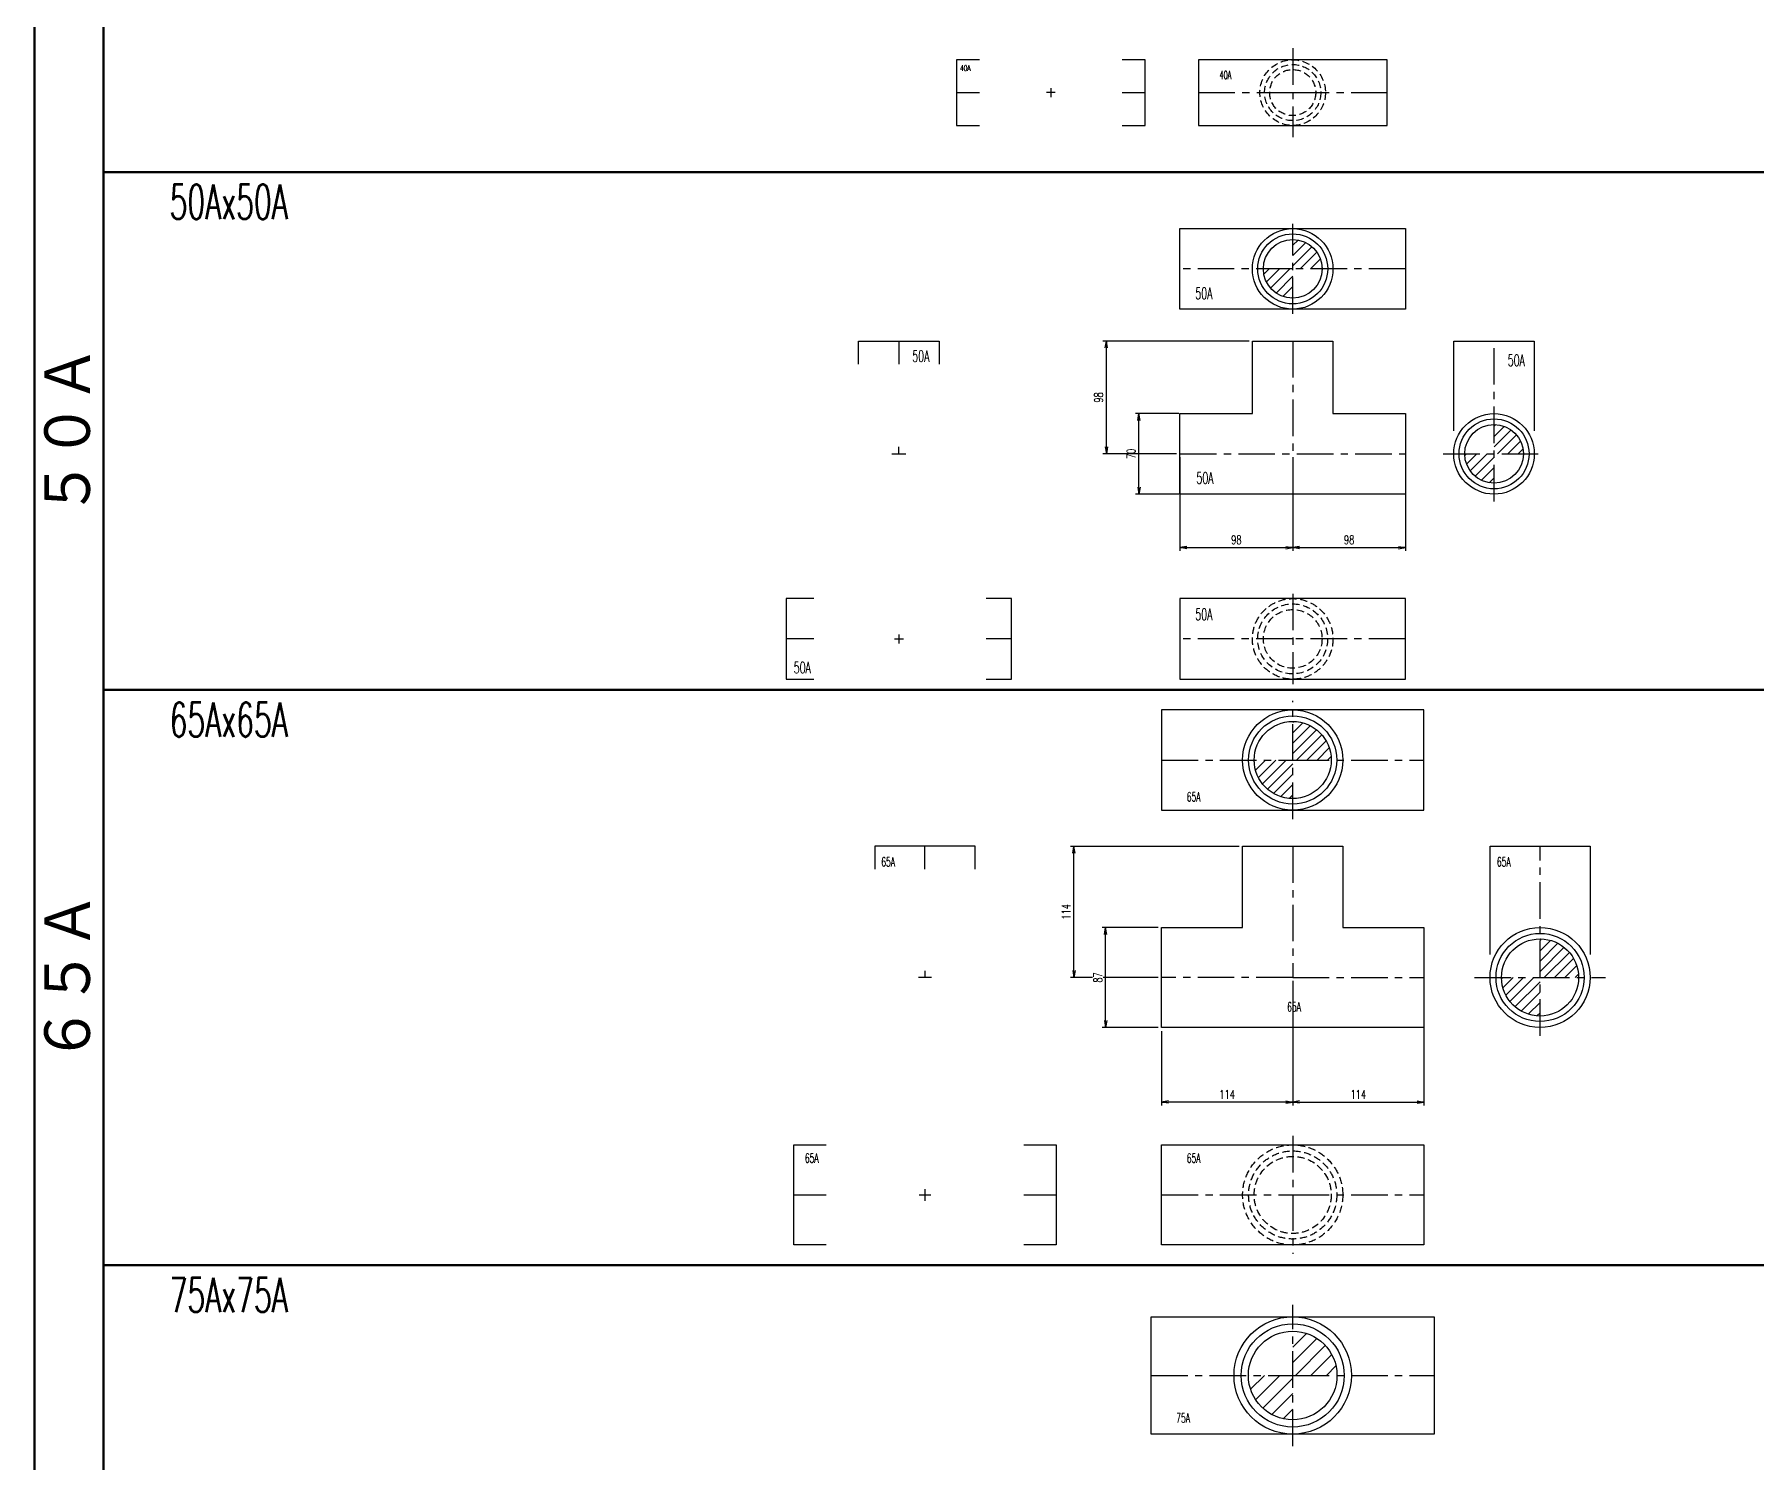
# Model space of a CAD drawing. Header units: millimetres. Extents: x 1711 to 90196, y -23291 to 8516.
# Drawn here: x 21617 to 23114, y -1624 to -383 of the extents above; entities that cross this region are included whole.
import ezdxf

# ---------------------------------------------------------------- set-up
doc = ezdxf.new("R2010")
doc.units = ezdxf.units.MM
doc.header["$PDMODE"] = 35
doc.linetypes.add('CENTER', pattern=[50.8, 31.75, -6.35, 6.35, -6.35])
doc.linetypes.add('HIDDEN', pattern=[9.525, 6.35, -3.175])
doc.layers.add('line', color=153, linetype='Continuous', lineweight=50)
for name, color, linetype in [('寸法', 2, 'Continuous'), ('配管-CVP', 4, 'Continuous'), ('＃配管（PVC)', 21, 'Continuous')]:
    doc.layers.add(name, color=color, linetype=linetype)
doc.styles.add('kpk', font='romans.shx', dxfattribs={"width": 0.7, "bigfont": 'extfont2.shx'})
doc.styles.get("Standard").update_dxf_attribs({"font": 'romans.shx', "bigfont": 'extfont.shx'})
doc.dimstyles.new('KPK-3', dxfattribs={"dimscale": 3, "dimtxt": 2.5, "dimasz": 2, "dimexe": 1, "dimexo": 1, "dimgap": 1, "dimtad": 3, "dimdec": 1, "dimdsep": 46, "dimtxsty": 'kpk', "dimblk": 'OPEN', "dimcen": 2.5, "dimclrd": 2, "dimclre": 2, "dimclrt": 4, "dimadec": 1, "dimazin": 2, "dimtfac": 1, "dimtdec": 1, "dimtmove": 0, "dimatfit": 2, "dimldrblk": 'OPEN', "dimfxl": 0, "dimlwd": -1, "dimlwe": -1, "dimarcsym": 0})

# ---------------------------------------------------------------- blocks, each defined once
blk = doc.blocks.new('_Open')
at = {"color": 0, "linetype": 'ByBlock', "lineweight": -2}
for p, q in [((-1, 0.17), (0, 0)), ((-1, -0.17), (0, 0)), ((0, 0), (-1, 0))]:
    blk.add_line(p, q, dxfattribs=at)
blk = doc.blocks.new('*D1807')
at = {"layer": 'Defpoints', "color": 0, "linetype": 'ByBlock', "transparency": 16777216}
for p in [(22577.1, -712.3), (22614.8, -712.3), (22614.8, -782.3)]:
    blk.add_point(p, dxfattribs=at)
at = {"layer": '寸法', "color": 2, "transparency": 16777216}
for p, q in [((22611.8, -712.3), (22574.1, -712.3)), ((22577.1, -776.3), (22577.1, -718.3)), ((22611.8, -782.3), (22574.1, -782.3))]:
    blk.add_line(p, q, dxfattribs=at)
at = {"layer": '寸法', "color": 2, "linetype": 'ByBlock', "transparency": 16777216, "xscale": 6, "yscale": 6, "zscale": 6}
for p, rotation in [((22577.1, -712.3), 90), ((22577.1, -782.3), 270)]:
    blk.add_blockref('_Open', p, dxfattribs=dict(at, rotation=rotation))
at = {"layer": '寸法', "color": 4, "linetype": 'ByBlock', "transparency": 16777216, "insert": (22570.3, -747.3), "char_height": 7.5, "attachment_point": 5, "rotation": 90, "style": 'kpk', "bg_fill": 3, "box_fill_scale": 1.1, "bg_fill_color": 256, "bg_fill_true_color": 13158600, "bg_fill_transparency": 0}
blk.add_mtext('70', dxfattribs=at)
blk = doc.blocks.new('40A-T-下面')
at = {"layer": '＃配管（PVC)', "color": 2, "linetype": 'CENTER'}
blk.add_line((0, 38.6), (0, -38.6), dxfattribs=at)
at = {"layer": '＃配管（PVC)', "color": 0, "linetype": 'ByBlock'}
blk.add_lwpolyline([(-82, 28.5), (-82, -28.5), (82, -28.5), (82, 28.5)], close=True, dxfattribs=at)
at = {"layer": '＃配管（PVC)', "color": 2, "linetype": 'CENTER'}
blk.add_lwpolyline([(-82, 0), (0, 0), (82, 0)], dxfattribs=at)
at = {"layer": '＃配管（PVC)', "color": 252, "linetype": 'HIDDEN'}
for radius in [28.5, 24.4, 20]:
    blk.add_circle((0, 0), radius, dxfattribs=at)
at = {"layer": 'Defpoints', "color": 6, "linetype": 'ByBlock', "insert": (-58.5, 15.3), "char_height": 7, "attachment_point": 5, "style": 'kpk', "bg_fill": 3, "box_fill_scale": 1.2, "bg_fill_color": 256, "bg_fill_transparency": 0}
blk.add_mtext('{\\W0.6;40A}', dxfattribs=at)
blk = doc.blocks.new('*U737')
at = {"layer": '＃配管（PVC)', "color": 2, "linetype": 'CENTER'}
for p, q in [((0, 3.9), (0, -3.9)), ((3.9, 0), (-3.9, 0))]:
    blk.add_line(p, q, dxfattribs=at)
at = {"layer": '＃配管（PVC)', "color": 0, "linetype": 'ByBlock'}
for points in [[(-62, 28.5), (-82, 28.5), (-82, -28.5), (-62, -28.5)], [(62, -28.5), (82, -28.5), (82, 28.5), (62, 28.5)]]:
    blk.add_lwpolyline(points, dxfattribs=at)
at = {"layer": '＃配管（PVC)', "color": 2, "linetype": 'CENTER'}
for points in [[(-82, 0), (-62, 0)], [(62, 0), (82, 0)]]:
    blk.add_lwpolyline(points, dxfattribs=at)
at = {"layer": 'Defpoints', "color": 6, "linetype": 'ByBlock', "insert": (-74.3, 21.3), "char_height": 5, "attachment_point": 5, "style": 'kpk', "bg_fill": 3, "box_fill_scale": 1.2, "bg_fill_color": 256, "bg_fill_transparency": 0}
blk.add_mtext('{\\W0.6;40A}', dxfattribs=at)
blk = doc.blocks.new('50A-T-正面')
at = {"layer": '＃配管（PVC)', "color": 2, "linetype": 'CENTER'}
for p, q in [((0, 98), (0, 0)), ((-98, 0), (98, 0))]:
    blk.add_line(p, q, dxfattribs=at)
at = {"layer": '＃配管（PVC)', "color": 0, "linetype": 'ByBlock'}
blk.add_lwpolyline([(-98, 35), (-35, 35), (-35, 98), (35, 98), (35, 35), (98, 35), (98, -35), (-98, -35)], close=True, dxfattribs=at)
at = {"layer": 'Defpoints', "color": 6, "linetype": 'ByBlock', "insert": (-76.2, -20.9), "char_height": 10, "attachment_point": 5, "style": 'kpk', "bg_fill": 3, "box_fill_scale": 1.2, "bg_fill_color": 256, "bg_fill_transparency": 0}
blk.add_mtext('{\\W0.6;50A}', dxfattribs=at)
blk = doc.blocks.new('50A-T-上面')
at = {"layer": '＃配管（PVC)'}
h = blk.add_hatch(dxfattribs=at)
h.set_pattern_fill('ANSI31', color=252, scale=2)
h.paths.add_polyline_path([(25.5, 0, 0.414214), (0, 25.5), (0, 0)])
h.paths.add_polyline_path([(-25.5, 0, 0.414214), (0, -25.5), (0, 0)])
at = {"layer": '＃配管（PVC)', "color": 2, "linetype": 'CENTER'}
blk.add_line((0, -39.2), (0, 39.2), dxfattribs=at)
at = {"layer": '＃配管（PVC)', "color": 0, "linetype": 'ByBlock'}
blk.add_lwpolyline([(-98, -35), (-98, 35), (98, 35), (98, -35)], close=True, dxfattribs=at)
at = {"layer": '＃配管（PVC)', "color": 2, "linetype": 'CENTER'}
blk.add_lwpolyline([(98, 0), (0, 0), (-98, 0)], dxfattribs=at)
at = {"layer": '＃配管（PVC)', "color": 0, "linetype": 'ByBlock'}
for radius in [35, 30.4, 25.5]:
    blk.add_circle((0, 0), radius, dxfattribs=at)
at = {"layer": 'Defpoints', "color": 6, "linetype": 'ByBlock', "insert": (-77.2, -21.3), "char_height": 10, "attachment_point": 5, "style": 'kpk', "bg_fill": 3, "box_fill_scale": 1.2, "bg_fill_color": 256, "bg_fill_transparency": 0}
blk.add_mtext('{\\W0.6;50A}', dxfattribs=at)
blk = doc.blocks.new('50A-T-下面')
at = {"layer": '＃配管（PVC)', "color": 2, "linetype": 'CENTER'}
blk.add_line((0, 39.2), (0, -39.2), dxfattribs=at)
at = {"layer": '＃配管（PVC)', "color": 0, "linetype": 'ByBlock'}
blk.add_lwpolyline([(-98, 35), (-98, -35), (98, -35), (98, 35)], close=True, dxfattribs=at)
at = {"layer": '＃配管（PVC)', "color": 2, "linetype": 'CENTER'}
blk.add_lwpolyline([(98, 0), (0, 0), (-98, 0)], dxfattribs=at)
at = {"layer": '＃配管（PVC)', "color": 252, "linetype": 'HIDDEN'}
for radius in [35, 30.4, 25.5]:
    blk.add_circle((0, 0), radius, dxfattribs=at)
at = {"layer": 'Defpoints', "color": 6, "linetype": 'ByBlock', "insert": (-77.2, 21.3), "char_height": 10, "attachment_point": 5, "style": 'kpk', "bg_fill": 3, "box_fill_scale": 1.2, "bg_fill_color": 256, "bg_fill_transparency": 0}
blk.add_mtext('{\\W0.6;50A}', dxfattribs=at)
blk = doc.blocks.new('50A-T-側面')
at = {"layer": '＃配管（PVC)'}
h = blk.add_hatch(dxfattribs=at)
h.set_pattern_fill('ANSI31', color=252, scale=2)
h.paths.add_polyline_path([(0, 0), (25.5, 0, 0.414214), (0, 25.5)])
h.paths.add_polyline_path([(0, 0), (-25.5, 0, 0.414214), (0, -25.5)])
at = {"layer": '＃配管（PVC)', "color": 2, "linetype": 'CENTER'}
for p, q in [((0, -41.4), (0, 98)), ((-44.1, 0), (44.1, 0))]:
    blk.add_line(p, q, dxfattribs=at)
at = {"layer": '＃配管（PVC)', "color": 0, "linetype": 'ByBlock'}
blk.add_lwpolyline([(-35, 20), (-35, 98), (35, 98), (35, 20)], dxfattribs=at)
for radius in [35, 30.4, 25.5]:
    blk.add_circle((0, 0), radius, dxfattribs=at)
at = {"layer": 'Defpoints', "color": 6, "linetype": 'ByBlock', "insert": (19.4, 81.3), "char_height": 10, "attachment_point": 5, "style": 'kpk', "bg_fill": 3, "box_fill_scale": 1.2, "bg_fill_color": 256, "bg_fill_transparency": 0}
blk.add_mtext('{\\W0.6;50A}', dxfattribs=at)
blk = doc.blocks.new('*U1273')
at = {"layer": '＃配管（PVC)', "color": 2, "linetype": 'CENTER'}
for p, q in [((-3.9, 0), (3.9, 0)), ((0, 3.9), (0, -3.9))]:
    blk.add_line(p, q, dxfattribs=at)
at = {"layer": '＃配管（PVC)', "color": 0, "linetype": 'ByBlock'}
for points in [[(-74, 35), (-98, 35), (-98, -35), (-74, -35)], [(76, -35), (98, -35), (98, 35), (76, 35)]]:
    blk.add_lwpolyline(points, dxfattribs=at)
at = {"layer": '＃配管（PVC)', "color": 2, "linetype": 'CENTER'}
for points in [[(-74, 0), (-98, 0)], [(98, 0), (76, 0)]]:
    blk.add_lwpolyline(points, dxfattribs=at)
at = {"layer": 'Defpoints', "color": 6, "linetype": 'ByBlock', "insert": (-83.9, -24.9), "char_height": 10, "attachment_point": 5, "style": 'kpk', "bg_fill": 3, "box_fill_scale": 1.2, "bg_fill_color": 256, "bg_fill_transparency": 0}
blk.add_mtext('{\\W0.6;50A}', dxfattribs=at)
blk = doc.blocks.new('*U1272')
at = {"layer": '＃配管（PVC)', "color": 2, "linetype": 'CENTER'}
for p, q in [((0, 98), (0, 78)), ((-6, 0), (6, 0)), ((0, 0), (0, 6))]:
    blk.add_line(p, q, dxfattribs=at)
at = {"layer": '＃配管（PVC)', "color": 0, "linetype": 'ByBlock'}
blk.add_lwpolyline([(-35, 78), (-35, 98), (35, 98), (35, 78)], dxfattribs=at)
at = {"layer": 'Defpoints', "color": 6, "linetype": 'ByBlock', "insert": (19.1, 84.9), "char_height": 10, "attachment_point": 5, "style": 'kpk', "bg_fill": 3, "box_fill_scale": 1.2, "bg_fill_color": 256, "bg_fill_transparency": 0}
blk.add_mtext('{\\W0.6;50A}', dxfattribs=at)
blk = doc.blocks.new('65A-T-正面')
at = {"layer": '＃配管（PVC)', "color": 2, "linetype": 'CENTER'}
for p, q in [((0, 114), (0, 0)), ((0, 0), (-114, 0)), ((0, 0), (114, 0))]:
    blk.add_line(p, q, dxfattribs=at)
at = {"layer": '＃配管（PVC)', "color": 0, "linetype": 'ByBlock'}
blk.add_lwpolyline([(-114, 43.5), (-43.5, 43.5), (-43.5, 114), (43.5, 114), (43.5, 43.5), (114, 43.5), (114, -43.5), (-114, -43.5)], close=True, dxfattribs=at)
at = {"layer": 'Defpoints', "color": 6, "linetype": 'ByBlock', "insert": (1.2, -25.6), "char_height": 8, "attachment_point": 5, "style": 'kpk', "bg_fill": 3, "box_fill_scale": 1.2, "bg_fill_color": 256, "bg_fill_transparency": 0}
blk.add_mtext('{\\W0.6;65A}', dxfattribs=at)
blk = doc.blocks.new('65A-T-下面')
at = {"layer": '＃配管（PVC)', "color": 2, "linetype": 'CENTER'}
blk.add_line((0, 51.3), (0, -51.3), dxfattribs=at)
at = {"layer": '＃配管（PVC)', "color": 0, "linetype": 'ByBlock'}
blk.add_lwpolyline([(114, -43.5), (-114, -43.5), (-114, 43.5), (114, 43.5)], close=True, dxfattribs=at)
at = {"layer": '＃配管（PVC)', "color": 2, "linetype": 'CENTER'}
blk.add_lwpolyline([(-114, 0), (0, 0), (114, 0)], dxfattribs=at)
at = {"layer": '＃配管（PVC)', "color": 252, "linetype": 'HIDDEN'}
for radius in [43.5, 38.3, 33.5]:
    blk.add_circle((0, 0), radius, dxfattribs=at)
at = {"layer": 'Defpoints', "color": 6, "linetype": 'ByBlock', "insert": (-86.1, 32), "char_height": 8, "attachment_point": 5, "style": 'kpk', "bg_fill": 3, "box_fill_scale": 1.2, "bg_fill_color": 256, "bg_fill_transparency": 0}
blk.add_mtext('{\\W0.6;65A}', dxfattribs=at)
blk = doc.blocks.new('65A-T-上面')
at = {"layer": '＃配管（PVC)'}
h = blk.add_hatch(dxfattribs=at)
h.set_pattern_fill('ANSI31', color=252, scale=2)
h.set_pattern_definition([(45, (-22710.755, 1013.369), (-4.490128, 4.490128), [])])
h.paths.add_polyline_path([(0, 33.5), (0, 0), (33.5, 0, 0.414214)])
h.paths.add_polyline_path([(0, 0), (-33.5, 0, 0.414214), (0, -33.5)])
at = {"layer": '＃配管（PVC)', "color": 2, "linetype": 'CENTER'}
blk.add_line((0, -51.3), (0, 51.3), dxfattribs=at)
at = {"layer": '＃配管（PVC)', "color": 0, "linetype": 'ByBlock'}
blk.add_lwpolyline([(114, 43.5), (-114, 43.5), (-114, -43.5), (114, -43.5)], close=True, dxfattribs=at)
at = {"layer": '＃配管（PVC)', "color": 2, "linetype": 'CENTER'}
blk.add_lwpolyline([(-114, 0), (0, 0), (114, 0)], dxfattribs=at)
at = {"layer": '＃配管（PVC)', "color": 0, "linetype": 'ByBlock'}
for radius in [43.5, 38.3, 33.5]:
    blk.add_circle((0, 0), radius, dxfattribs=at)
at = {"layer": 'Defpoints', "color": 6, "linetype": 'ByBlock', "insert": (-86.1, -32), "char_height": 8, "attachment_point": 5, "style": 'kpk', "bg_fill": 3, "box_fill_scale": 1.2, "bg_fill_color": 256, "bg_fill_transparency": 0}
blk.add_mtext('{\\W0.6;65A}', dxfattribs=at)
blk = doc.blocks.new('65A-T-側面')
at = {"layer": '＃配管（PVC)'}
h = blk.add_hatch(dxfattribs=at)
h.set_pattern_fill('ANSI31', color=252, scale=2)
h.set_pattern_definition([(45, (-22925.755, 1202.369), (-4.490128, 4.490128), [])])
h.paths.add_polyline_path([(33.5, 0, 0.414214), (0, 33.5), (0, 0)])
h.paths.add_polyline_path([(0, 0), (-33.5, 0, 0.414214), (0, -33.5)])
at = {"layer": '＃配管（PVC)', "color": 2, "linetype": 'CENTER'}
for p, q in [((0, -50.6), (0, 114)), ((-57, 0), (57, 0))]:
    blk.add_line(p, q, dxfattribs=at)
at = {"layer": '＃配管（PVC)', "color": 0, "linetype": 'ByBlock'}
for radius in [43.5, 38.3, 33.5]:
    blk.add_circle((0, 0), radius, dxfattribs=at)
at = {"layer": 'Defpoints', "color": 6, "linetype": 'ByBlock', "insert": (-31.5, 100.5), "char_height": 8, "attachment_point": 5, "style": 'kpk', "bg_fill": 3, "box_fill_scale": 1.2, "bg_fill_color": 256, "bg_fill_transparency": 0}
blk.add_mtext('{\\W0.6;65A}', dxfattribs=at)
at = {"layer": '＃配管（PVC)', "color": 0, "linetype": 'ByBlock'}
blk.add_lwpolyline([(-43.5, 20), (-43.5, 114), (43.5, 114), (43.5, 20)], dxfattribs=at)
blk = doc.blocks.new('*U1275')
at = {"layer": '＃配管（PVC)', "color": 2, "linetype": 'CENTER'}
for p, q in [((-5.1, 0), (5.1, 0)), ((0, 5.1), (0, -5.1))]:
    blk.add_line(p, q, dxfattribs=at)
at = {"layer": '＃配管（PVC)', "color": 0, "linetype": 'ByBlock'}
for points in [[(-86, -43.5), (-114, -43.5), (-114, 43.5), (-86, 43.5)], [(86, 43.5), (114, 43.5), (114, -43.5), (86, -43.5)]]:
    blk.add_lwpolyline(points, dxfattribs=at)
at = {"layer": '＃配管（PVC)', "color": 2, "linetype": 'CENTER'}
for points in [[(-114, 0), (-86, 0)], [(86, 0), (114, 0)]]:
    blk.add_lwpolyline(points, dxfattribs=at)
at = {"layer": 'Defpoints', "color": 6, "linetype": 'ByBlock', "insert": (-98.4, 32), "char_height": 8, "attachment_point": 5, "style": 'kpk', "bg_fill": 3, "box_fill_scale": 1.2, "bg_fill_color": 256, "bg_fill_transparency": 0}
blk.add_mtext('{\\W0.6;65A}', dxfattribs=at)
blk = doc.blocks.new('*U1274')
at = {"layer": '＃配管（PVC)', "color": 0, "linetype": 'ByBlock'}
for p, q in [((43.5, 114), (-43.5, 114)), ((-43.5, 114), (-43.5, 94)), ((43.5, 94), (43.5, 114))]:
    blk.add_line(p, q, dxfattribs=at)
at = {"layer": '＃配管（PVC)', "color": 2, "linetype": 'CENTER'}
for p, q in [((0, 94), (0, 114)), ((5.7, 0), (-5.7, 0)), ((0, 5.7), (0, 0))]:
    blk.add_line(p, q, dxfattribs=at)
at = {"layer": 'Defpoints', "color": 6, "linetype": 'ByBlock', "insert": (-32, 100.5), "char_height": 8, "attachment_point": 5, "style": 'kpk', "bg_fill": 3, "box_fill_scale": 1.2, "bg_fill_color": 256, "bg_fill_transparency": 0}
blk.add_mtext('{\\W0.6;65A}', dxfattribs=at)
blk = doc.blocks.new('75A-T-上面')
at = {"layer": '＃配管（PVC)'}
h = blk.add_hatch(dxfattribs=at)
h.set_pattern_fill('ANSI31', color=252, scale=3)
h.set_pattern_definition([(45, (-22710.755, 1548.254), (-6.735192, 6.735192), [])])
h.paths.add_polyline_path([(38.5, 0, 0.414214), (0, 38.5), (0, 0)])
h.paths.add_polyline_path([(0, -38.5), (0, 0), (-38.5, 0, 0.414214)])
at = {"layer": '＃配管（PVC)', "color": 2, "linetype": 'CENTER'}
blk.add_line((0, -61.5), (0, 61.5), dxfattribs=at)
at = {"layer": '＃配管（PVC)', "color": 0, "linetype": 'ByBlock'}
blk.add_lwpolyline([(-123, -51), (-123, 51), (123, 51), (123, -51)], close=True, dxfattribs=at)
at = {"layer": '＃配管（PVC)', "color": 2, "linetype": 'CENTER'}
blk.add_lwpolyline([(-123, 0), (0, 0), (123, 0)], dxfattribs=at)
at = {"layer": '＃配管（PVC)', "color": 0, "linetype": 'ByBlock'}
for radius in [51, 44.8, 38.5]:
    blk.add_circle((0, 0), radius, dxfattribs=at)
at = {"layer": 'Defpoints', "color": 6, "linetype": 'ByBlock', "insert": (-95.2, -36.9), "char_height": 8, "attachment_point": 5, "style": 'kpk', "bg_fill": 3, "box_fill_scale": 1.2, "bg_fill_color": 256, "bg_fill_transparency": 0}
blk.add_mtext('{\\W0.6;75A}', dxfattribs=at)
blk = doc.blocks.new('A$C6aa1e4fd')
at = {"layer": 'line'}
for p, q in [((60, -2110), (17081.2, -2110)), ((60, -2560), (17081.2, -2560)), ((60, -3060), (17081.2, -3060))]:
    blk.add_line(p, q, dxfattribs=at)
blk.add_lwpolyline([(0, -8135.9), (60, -8135.9), (60, 0), (0, 0)], close=True, dxfattribs=at)
at = {"layer": 'line', "char_height": 30, "attachment_point": 4}
for s, insert in [('{\\W0.6;50Ax50A}', (117.5, -2135.9)), ('{\\W0.6;65Ax65A}', (117.5, -2585.9)), ('{\\W0.6;75Ax75A}', (117.5, -3085.9))]:
    blk.add_mtext(s, dxfattribs=dict(at, insert=insert))
at = {"layer": 'line', "char_height": 45, "attachment_point": 5, "rotation": 90}
for s, insert in [('５０Ａ', (30, -2335)), ('６５Ａ', (30, -2810))]:
    blk.add_mtext(s, dxfattribs=dict(at, insert=insert))
blk = doc.blocks.new('*D3151')
at = {"layer": 'Defpoints', "color": 0, "linetype": 'ByBlock', "transparency": 16777216}
for p in [(22710.8, -747.3), (22808.8, -747.3), (22808.8, -828.7)]:
    blk.add_point(p, dxfattribs=at)
at = {"layer": '寸法', "color": 2, "transparency": 16777216}
for p, q in [((22710.8, -750.3), (22710.8, -831.7)), ((22808.8, -750.3), (22808.8, -831.7)), ((22716.8, -828.7), (22802.8, -828.7))]:
    blk.add_line(p, q, dxfattribs=at)
at = {"layer": '寸法', "color": 2, "linetype": 'ByBlock', "transparency": 16777216, "xscale": 6, "yscale": 6, "zscale": 6, "rotation": 180}
blk.add_blockref('_Open', (22710.8, -828.7), dxfattribs=at)
at = {"layer": '寸法', "color": 2, "linetype": 'ByBlock', "transparency": 16777216, "xscale": 6, "yscale": 6, "zscale": 6}
blk.add_blockref('_Open', (22808.8, -828.7), dxfattribs=at)
at = {"layer": '寸法', "color": 4, "linetype": 'ByBlock', "transparency": 16777216, "insert": (22759.8, -822), "char_height": 7.5, "attachment_point": 5, "style": 'kpk', "bg_fill": 3, "box_fill_scale": 1.1, "bg_fill_color": 256, "bg_fill_true_color": 13158600, "bg_fill_transparency": 0}
blk.add_mtext('98', dxfattribs=at)
blk = doc.blocks.new('*D3152')
at = {"layer": 'Defpoints', "color": 0, "linetype": 'ByBlock', "transparency": 16777216}
for p in [(22612.8, -747.3), (22710.8, -747.3), (22710.8, -828.7)]:
    blk.add_point(p, dxfattribs=at)
at = {"layer": '寸法', "color": 2, "transparency": 16777216}
for p, q in [((22612.8, -750.3), (22612.8, -831.7)), ((22710.8, -750.3), (22710.8, -831.7)), ((22618.8, -828.7), (22704.8, -828.7))]:
    blk.add_line(p, q, dxfattribs=at)
at = {"layer": '寸法', "color": 2, "linetype": 'ByBlock', "transparency": 16777216, "xscale": 6, "yscale": 6, "zscale": 6, "rotation": 180}
blk.add_blockref('_Open', (22612.8, -828.7), dxfattribs=at)
at = {"layer": '寸法', "color": 2, "linetype": 'ByBlock', "transparency": 16777216, "xscale": 6, "yscale": 6, "zscale": 6}
blk.add_blockref('_Open', (22710.8, -828.7), dxfattribs=at)
at = {"layer": '寸法', "color": 4, "linetype": 'ByBlock', "transparency": 16777216, "insert": (22661.8, -822), "char_height": 7.5, "attachment_point": 5, "style": 'kpk', "bg_fill": 3, "box_fill_scale": 1.1, "bg_fill_color": 256, "bg_fill_true_color": 13158600, "bg_fill_transparency": 0}
blk.add_mtext('98', dxfattribs=at)
blk = doc.blocks.new('*D3153')
at = {"layer": 'Defpoints', "color": 0, "linetype": 'ByBlock', "transparency": 16777216}
for p in [(22548.8, -649.3), (22675.8, -649.3), (22612.8, -747.3)]:
    blk.add_point(p, dxfattribs=at)
at = {"layer": '寸法', "color": 2, "transparency": 16777216}
for p, q in [((22672.8, -649.3), (22545.8, -649.3)), ((22548.8, -741.3), (22548.8, -655.3)), ((22609.8, -747.3), (22545.8, -747.3))]:
    blk.add_line(p, q, dxfattribs=at)
at = {"layer": '寸法', "color": 2, "linetype": 'ByBlock', "transparency": 16777216, "xscale": 6, "yscale": 6, "zscale": 6}
for p, rotation in [((22548.8, -649.3), 90), ((22548.8, -747.3), 270)]:
    blk.add_blockref('_Open', p, dxfattribs=dict(at, rotation=rotation))
at = {"layer": '寸法', "color": 4, "linetype": 'ByBlock', "transparency": 16777216, "insert": (22542.1, -698.3), "char_height": 7.5, "attachment_point": 5, "rotation": 90, "style": 'kpk', "bg_fill": 3, "box_fill_scale": 1.1, "bg_fill_color": 256, "bg_fill_true_color": 13158600, "bg_fill_transparency": 0}
blk.add_mtext('98', dxfattribs=at)
blk = doc.blocks.new('*D3154')
at = {"layer": 'Defpoints', "color": 0, "linetype": 'ByBlock', "transparency": 16777216}
for p in [(22710.8, -1202.4), (22824.8, -1202.4), (22824.8, -1310.7)]:
    blk.add_point(p, dxfattribs=at)
at = {"layer": '寸法', "color": 2, "transparency": 16777216}
for p, q in [((22710.8, -1205.4), (22710.8, -1313.7)), ((22824.8, -1205.4), (22824.8, -1313.7)), ((22716.8, -1310.7), (22818.8, -1310.7))]:
    blk.add_line(p, q, dxfattribs=at)
at = {"layer": '寸法', "color": 2, "linetype": 'ByBlock', "transparency": 16777216, "xscale": 6, "yscale": 6, "zscale": 6, "rotation": 180}
blk.add_blockref('_Open', (22710.8, -1310.7), dxfattribs=at)
at = {"layer": '寸法', "color": 2, "linetype": 'ByBlock', "transparency": 16777216, "xscale": 6, "yscale": 6, "zscale": 6}
blk.add_blockref('_Open', (22824.8, -1310.7), dxfattribs=at)
at = {"layer": '寸法', "color": 4, "linetype": 'ByBlock', "transparency": 16777216, "insert": (22767.8, -1304), "char_height": 7.5, "attachment_point": 5, "style": 'kpk', "bg_fill": 3, "box_fill_scale": 1.1, "bg_fill_color": 256, "bg_fill_true_color": 13158600, "bg_fill_transparency": 0}
blk.add_mtext('114', dxfattribs=at)
blk = doc.blocks.new('*D3155')
at = {"layer": 'Defpoints', "color": 0, "linetype": 'ByBlock', "transparency": 16777216}
for p in [(22710.8, -1202.4), (22596.8, -1245.9), (22596.8, -1310.7)]:
    blk.add_point(p, dxfattribs=at)
at = {"layer": '寸法', "color": 2, "transparency": 16777216}
for p, q in [((22710.8, -1205.4), (22710.8, -1313.7)), ((22596.8, -1248.9), (22596.8, -1313.7)), ((22704.8, -1310.7), (22602.8, -1310.7))]:
    blk.add_line(p, q, dxfattribs=at)
at = {"layer": '寸法', "color": 2, "linetype": 'ByBlock', "transparency": 16777216, "xscale": 6, "yscale": 6, "zscale": 6, "rotation": 180}
blk.add_blockref('_Open', (22596.8, -1310.7), dxfattribs=at)
at = {"layer": '寸法', "color": 2, "linetype": 'ByBlock', "transparency": 16777216, "xscale": 6, "yscale": 6, "zscale": 6}
blk.add_blockref('_Open', (22710.8, -1310.7), dxfattribs=at)
at = {"layer": '寸法', "color": 4, "linetype": 'ByBlock', "transparency": 16777216, "insert": (22653.8, -1304), "char_height": 7.5, "attachment_point": 5, "style": 'kpk', "bg_fill": 3, "box_fill_scale": 1.1, "bg_fill_color": 256, "bg_fill_true_color": 13158600, "bg_fill_transparency": 0}
blk.add_mtext('114', dxfattribs=at)
blk = doc.blocks.new('*D3156')
at = {"layer": 'Defpoints', "color": 0, "linetype": 'ByBlock', "transparency": 16777216}
for p in [(22520.6, -1088.4), (22667.3, -1088.4), (22596.8, -1202.4)]:
    blk.add_point(p, dxfattribs=at)
at = {"layer": '寸法', "color": 2, "transparency": 16777216}
for p, q in [((22664.3, -1088.4), (22517.6, -1088.4)), ((22520.6, -1196.4), (22520.6, -1094.4)), ((22593.8, -1202.4), (22517.6, -1202.4))]:
    blk.add_line(p, q, dxfattribs=at)
at = {"layer": '寸法', "color": 2, "linetype": 'ByBlock', "transparency": 16777216, "xscale": 6, "yscale": 6, "zscale": 6}
for p, rotation in [((22520.6, -1088.4), 90), ((22520.6, -1202.4), 270)]:
    blk.add_blockref('_Open', p, dxfattribs=dict(at, rotation=rotation))
at = {"layer": '寸法', "color": 4, "linetype": 'ByBlock', "transparency": 16777216, "insert": (22513.9, -1145.4), "char_height": 7.5, "attachment_point": 5, "rotation": 90, "style": 'kpk', "bg_fill": 3, "box_fill_scale": 1.1, "bg_fill_color": 256, "bg_fill_true_color": 13158600, "bg_fill_transparency": 0}
blk.add_mtext('114', dxfattribs=at)
blk = doc.blocks.new('*D3157')
at = {"layer": 'Defpoints', "color": 0, "linetype": 'ByBlock', "transparency": 16777216}
for p in [(22548.2, -1158.9), (22596.8, -1158.9), (22596.8, -1245.9)]:
    blk.add_point(p, dxfattribs=at)
at = {"layer": '寸法', "color": 2, "transparency": 16777216}
for p, q in [((22593.8, -1158.9), (22545.2, -1158.9)), ((22548.2, -1239.9), (22548.2, -1164.9)), ((22593.8, -1245.9), (22545.2, -1245.9))]:
    blk.add_line(p, q, dxfattribs=at)
at = {"layer": '寸法', "color": 2, "linetype": 'ByBlock', "transparency": 16777216, "xscale": 6, "yscale": 6, "zscale": 6}
for p, rotation in [((22548.2, -1158.9), 90), ((22548.2, -1245.9), 270)]:
    blk.add_blockref('_Open', p, dxfattribs=dict(at, rotation=rotation))
at = {"layer": '寸法', "color": 4, "linetype": 'ByBlock', "transparency": 16777216, "insert": (22541.5, -1202.4), "char_height": 7.5, "attachment_point": 5, "rotation": 90, "style": 'kpk', "bg_fill": 3, "box_fill_scale": 1.1, "bg_fill_color": 256, "bg_fill_true_color": 13158600, "bg_fill_transparency": 0}
blk.add_mtext('87', dxfattribs=at)

msp = doc.modelspace()

# ---------------------------------------------------------------- block references
at = {"layer": '配管-CVP'}
for name, p in [('40A-T-下面', (22710.7552, -433.3325)), ('*U737', (22500.5376, -433.3325)), ('50A-T-上面', (22710.7552, -586.5383)), ('*U1272', (22368.458, -747.3278)), ('50A-T-側面', (22885.7552, -747.3278)), ('*U1273', (22368.458, -908.1173)), ('50A-T-下面', (22710.7552, -908.1173)), ('65A-T-上面', (22710.7552, -1013.3688)), ('*U1274', (22391.1748, -1202.3688)), ('65A-T-正面', (22710.7552, -1202.3688)), ('65A-T-側面', (22925.7552, -1202.3688)), ('65A-T-下面', (22710.7552, -1391.3688)), ('*U1275', (22391.1748, -1391.3688)), ('75A-T-上面', (22710.7552, -1548.2535))]:
    msp.add_blockref(name, p, dxfattribs=at)

# ---------------------------------------------------------------- dimensions: what is measured, and where the dimension line sits
at = {"layer": '寸法', "linetype": 'ByBlock'}
dim = msp.add_linear_dim(base=(22577.0597, -712.3278), p1=(22614.7552, -782.3278), p2=(22614.7552, -712.3278), angle=90, dimstyle='KPK-3', dxfattribs=at)
dim.commit()
dim.dimension.update_dxf_attribs({"geometry": '*D1807', "text_midpoint": (22570.3097, -747.3278)})

# ---------------------------------------------------------------- next in the draw order: block references
at = {"layer": '配管-CVP'}
msp.add_blockref('50A-T-正面', (22710.7552, -747.3278), dxfattribs=at)

# ---------------------------------------------------------------- next in the draw order: block references
at = {"layer": 'line', "linetype": 'ByBlock'}
msp.add_blockref('A$C6aa1e4fd', (21617.1739, 1607.5677), dxfattribs=at)

# ---------------------------------------------------------------- next in the draw order: dimensions: what is measured, and where the dimension line sits
at = {"layer": '寸法', "linetype": 'ByBlock'}
for base, p1, p2, picture, middle in [((22808.7552, -828.7465), (22710.7552, -747.3278), (22808.7552, -747.3278), '*D3151', (22759.7552, -821.9965)), ((22824.7552, -1310.7211), (22710.7552, -1202.3688), (22824.7552, -1202.3688), '*D3154', (22767.7552, -1303.9711))]:
    dim = msp.add_linear_dim(base=base, p1=p1, p2=p2, dimstyle='KPK-3', dxfattribs=at)
    dim.commit()
    dim.dimension.update_dxf_attribs({"geometry": picture, "text_midpoint": middle})

# ---------------------------------------------------------------- next in the draw order: dimensions: what is measured, and where the dimension line sits
for base, p1, p2, picture, middle in [((22710.7552, -828.7465), (22612.7552, -747.3278), (22710.7552, -747.3278), '*D3152', (22661.7552, -821.9965)), ((22596.7552, -1310.7211), (22710.7552, -1202.3688), (22596.7552, -1245.8688), '*D3155', (22653.7552, -1303.9711))]:
    dim = msp.add_linear_dim(base=base, p1=p1, p2=p2, dimstyle='KPK-3', dxfattribs=at)
    dim.commit()
    dim.dimension.update_dxf_attribs({"geometry": picture, "text_midpoint": middle})

# ---------------------------------------------------------------- next in the draw order: dimensions: what is measured, and where the dimension line sits
for base, p1, p2, picture, middle in [((22548.8485, -649.3278), (22612.7552, -747.3278), (22675.7552, -649.3278), '*D3153', (22542.0985, -698.3278)), ((22520.6316, -1088.3688), (22596.7552, -1202.3688), (22667.2552, -1088.3688), '*D3156', (22513.8816, -1145.3688))]:
    dim = msp.add_linear_dim(base=base, p1=p1, p2=p2, angle=90, dimstyle='KPK-3', dxfattribs=at)
    dim.commit()
    dim.dimension.update_dxf_attribs({"geometry": picture, "text_midpoint": middle})

# ---------------------------------------------------------------- next in the draw order: dimensions: what is measured, and where the dimension line sits
dim = msp.add_linear_dim(base=(22548.2428, -1158.8688), p1=(22596.7552, -1245.8688), p2=(22596.7552, -1158.8688), angle=90, dimstyle='KPK-3', dxfattribs=at)
dim.commit()
dim.dimension.update_dxf_attribs({"geometry": '*D3157', "text_midpoint": (22541.4928, -1202.3688)})

doc.saveas('drawing.dxf')
